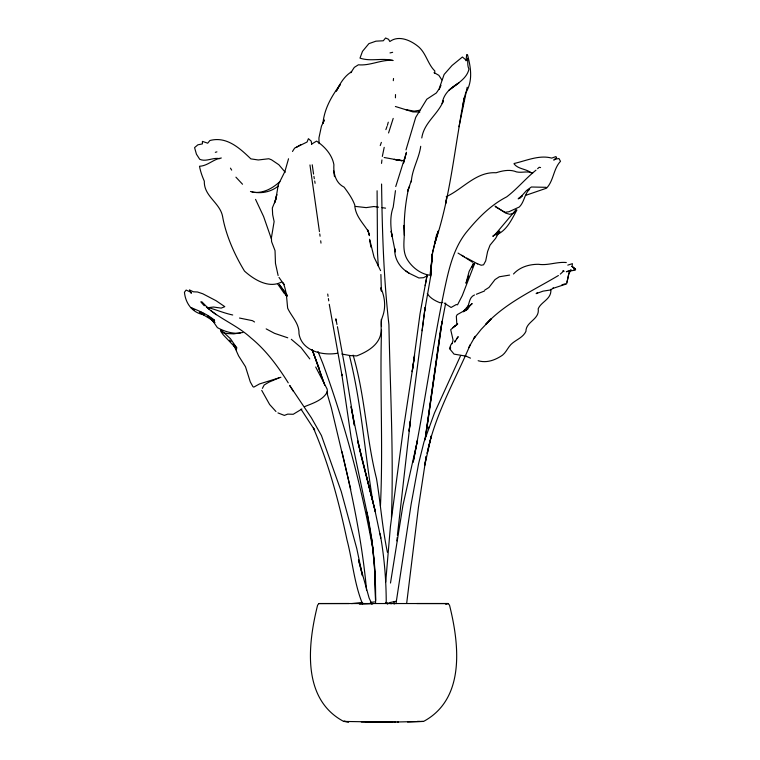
<?xml version="1.0" encoding="UTF-8"?>
<svg xmlns="http://www.w3.org/2000/svg" width="760" height="760" viewBox="0 0 760 760"><rect width="100%" height="100%" fill="white"/><g stroke="black" fill="none" stroke-linecap="round" stroke-linejoin="round"><path stroke-width="1.14" d="M391.447 517.522C393.756 453.207 390.146 388.968 388.92 324.662C383.61 277.913 382.204 231.002 381.577 184.034M375.554 602.813C376.048 572.413 373.207 541.975 366.985 512.202L372.505 545.139L375.012 574.997L375.563 600.609L374.452 563.739L371.44 537.158M380.437 505.961C383.268 447.317 379.743 388.645 381.529 329.983M395.438 97.812L395.504 94.572M466.041 60.809L466.668 54.558L467.466 54.625C470.887 67.44 473.1 81.016 465.68 92.948C461.947 106.543 460.218 120.584 457.852 134.463C451.915 171.057 446.785 208.05 434.777 243.362L438.188 231.068L432.706 251.816L430.027 275.243C420.964 274.142 412.67 267.834 407.816 260.348C400.824 249.869 405.612 237.025 404.073 225.406L404.462 235.4C403.55 219.678 405.346 203.604 408.576 188.252M411.322 181.887C411.958 169.47 419.064 158.583 420.707 146.309M450.423 349.505L450.547 347.168M385.7 582.075L390.383 526.851L402.581 434.568L414.58 355.585L412.214 371.659L420.014 313.909L427.025 275.31M396.91 540.883L397.204 537.5M397.394 535.258L410.334 421.24L409.051 431.138L425.087 307.591L422.113 330.714M393.309 80.684L393.528 78.48M406.676 603.336L418.475 507.1L426.217 456.304L424.773 465.196L431.328 435.822L427.12 453.416C434.872 415.007 454.86 380.627 470.164 344.945L468.806 347.5M381.529 163.4L381.928 159.923M382.327 156.436L384.199 147.364M395.466 190.655L393.214 207.148C389.719 216.457 390.678 226.736 392.055 236.388L391.162 231.287L395.266 251.921L394.725 248.662C394.202 258.903 400.13 268.29 409.041 273.058M425.79 436.306L442.092 321.337L425.03 439.85L440.344 330.913L445.702 303.05M395.988 603.668L411.122 504.269L418.627 463.524L423.947 442.082L434.435 413.07L460.674 355.481M445.987 202.293L446.68 197.534L445.797 203.566M390.488 583.043L402.895 505.561L417.534 440.078M463.581 101.07L464.094 97.916L462.555 107.245M424.65 311.068L430.758 275.889L432.259 254.001L430.568 276.25L432.202 254.467L436.753 234.089M550.829 289.303C551.883 299.193 541.072 301.625 538.194 308.816C539.837 319.533 525.91 321.499 525.929 331.36C522.899 337.858 515.641 339.777 510.862 344.565C507.737 347.833 506.103 352.269 502.569 355.119C495.453 360.031 486.837 363.337 478.144 360.724M421.781 137.968C424.013 122.455 438.016 114.513 443.431 100.728L442.206 103.569C443.384 93.793 450.936 87.571 458.869 82.916L449.094 90.164C456.19 84.113 466.925 78.964 468.939 69.065C467.191 65.569 468.036 61.873 467.514 58.273M425.191 285.627L427.13 275.471M417.506 440.192L413.174 462.156C424.555 404.681 432.601 346.579 444.543 289.218C448.761 269.572 453.264 249.109 465.851 232.892C477.327 218.737 490.295 205.266 506.701 196.859C517.237 188.86 525.635 178.457 535.971 170.183M458.983 126.768L467.191 87.248M567.017 282.14L569.097 272.394M405.992 149.9L415.72 117.344L426.797 99.227L436.344 92.967L439.09 88.958L444.115 74.471L452.058 65.464L462.403 57.009L466.64 60.572M452.162 343.634L453.065 340.014L450.699 329.65L457.729 323.94L452.741 327.608M404.928 157.861L403.437 163.276L406.505 152.266L395.732 186.552M387.391 125.381L388.284 122.198M288.534 158.764L284.895 171.541L278.245 184.794L275.851 199.367L274.616 202.749L276.792 194.55L275.851 199.367L272.327 207.974L272.659 214.7L274.123 221.559L271.415 237.814L271.586 241.651L275.034 250.648L275.471 263.397L278.122 275.528M388.559 132.962L393.205 118.398M428.545 428.345L429.058 426.806M455.259 340.394L454.66 342.152L458.223 336.67L456.447 338.903M411.359 180.471L407.692 191.168L409.63 186.01M380.237 145.568L381.368 142.386M385.88 129.627L387.011 126.445M471.922 267.482L473.433 263.501L474.686 263.473L462.26 295.64L457.548 304.779L456.237 304.57L451.088 307.477L444.277 303.135M468.673 276.06L465.994 283.271L469.129 271.387L473.433 263.501L474.249 263.853M567.786 265.116L572.413 263.663L572.119 266.513L575.558 269.448L575.311 270.085L566.314 271.719L571.083 270.094L568.869 273.514L566.628 283.898L552.596 288.505L553.451 288.04L550.601 289.959L543.067 291.137L536.142 293.645L537.614 292.476M439.261 89.234L440.98 85.357M262.399 388.369L264.176 384.997L268.841 382.204L278.91 377.929M469.49 346.332L475.219 336.252L473.841 338.589L481.147 329.403L491.103 318.887L485.716 324.387C505.979 302.613 533.396 290.481 558.41 275.519M468.464 305.909L466.374 309.538L463.866 310.802L468.169 305.852M292.486 151.468L294.642 148.086L307.059 142.025L308.417 138.681L311.191 141.132L311.714 144.153M498.17 232.997L499.5 231.363L495.625 238.355L490.038 245.148L487.606 251.522L485.688 260.908L483.559 264.812L481.184 265.231L477.033 263.577M515.536 211.071L513.608 213.256L509.713 214.301L505.685 213.132L495.007 206.083M452.57 342.836L451.003 344.613L449.454 348.517L454.043 354.122L466.003 356.136M468.654 306.755L472.169 303.582L468.625 306.916L469.917 305.463L467.733 309.177L463.457 311.752L466.041 309.88M528.086 190.57L529.625 189.059C524.409 194 524.39 202.075 519.279 207.014L508.953 211.736L505.02 212.306L495.501 206.843M553.859 160.293L556.596 157.624L555.921 156.579L551.731 158.108C539.306 154.65 526.177 160.768 514.073 163.505L514.254 164.141C518.567 169.385 526.186 168.691 531.231 172.909M498.303 233.054L499.899 231.543L498.417 232.902M301.91 409.022L293.227 414.276L287.698 414.124L284.354 415.406L277.941 412.908M537.605 168.72L539.23 167.266L540.588 167.58M513.513 273.99C519.859 266.998 529.245 264.262 538.45 264.29C547.875 265.753 556.88 261.611 566.295 262.523M522.167 195.538L518.178 198.854L522.206 195.852L519.716 198.123L526.5 190.541L531.373 187.007L546.117 187.311M279.88 181.602C272.26 188.66 262.846 193.762 252.159 192.185M560.262 274.132L563.825 270.911M453.796 326.857L456.845 324.681L456.342 316.255L457.206 314.659L466.374 309.538C469.765 304.95 468.388 297.559 474.497 294.966M278.512 185.896C270.617 192.356 260.205 194.142 250.448 191.463M484.747 290.13L488.984 287.441L495.007 279.594L499.329 276.773L509.608 275.091M390.013 52.925L392.644 52.316M311.543 144.153L316.578 141.103C324.719 146.537 332.205 154.84 333.906 164.739C333.269 173.46 335.654 182.98 344.099 187.141C348.222 192.689 352.336 198.427 354.758 204.953C355.138 215.887 363.356 223.298 368.609 231.942M301.112 144.476L296.001 147.544M446.186 196.726C462.935 189.041 476.188 171.504 496.09 172.757C502.607 170.667 510.036 169.129 516.562 171.921C521.968 173.109 527.336 170.658 532.665 173.1M427.32 275.738L423.472 277.704L418.893 277.979L408.737 273.049L405.707 270.826M497.325 233.301L492.793 236.312L499.035 230.926L495.33 234.289L516.097 209.618L516.885 210.045C511.756 219.326 506.749 230.821 496.185 234.925M215.317 152.314L216.904 151.867M281.694 281.922C269.021 288.923 253.992 279.661 244.501 271.092C234.507 254.695 225.796 235.02 222.547 216.23C219.83 202.616 203.756 196.184 204.316 181.165C202.16 176.282 200.44 171.427 199.5 166.25C207.698 165.956 213.351 159.106 221.331 157.985M476.349 294.272L484.443 291.023M304.532 406.647C312.816 403.275 323.294 400.121 327.446 391.533L327.123 389.072L315.695 366.994M525.768 195.329L546.497 188.195C553.755 180.747 553.289 168.91 560.51 161.3L558.942 158.517L554.04 159.439M396.397 601.198L389.766 602.585M561.915 284.82L565.231 283.831M280.905 377.283L259.502 383.942L253.792 387.125L252.928 386.64L250.306 381.957L245.49 366.719L238.593 355.889L233.149 343.729M570.361 270.265L571.083 270.094M200.659 301.986L201.761 301.729L209.105 309.159M419.909 110.21L414.19 111.159L405.887 109.649M242.868 332.471L233.795 333.868L227.553 333.573L223.193 332.756L220.903 329.897L220.723 331.341L223.174 334.742L236.075 348.337L234.222 346.199L234.887 347.377M337.526 353.238C322.743 355.898 301.767 351.044 298.993 333.716C299.402 323.466 291.574 316.673 287.669 308.218C286.738 299.687 286.634 290.976 283.195 282.957L284.107 284.687L278.996 277.409M370.367 602.452L374.594 601.901M397.765 721.952L398.382 721.971L397.262 721.981L423.577 721.42C465.548 698.811 459.258 644.091 449.53 605.216L448.172 603.535L445.607 603.782L446.395 603.678M442.69 302.404L439.992 302.746C435.119 300.808 430.103 298.148 427.291 293.541M351.614 603.582L362.644 602.442M207.679 307.724L213.512 307.03L221.198 308.113L224.798 306.66L216.049 300.703L202.796 293.778L197.505 291.992L193.429 291.812L189.696 290.044M445.607 603.782L448.172 603.535L416.812 603.525M423.282 721.42L407.522 721.971M573.933 269.562L575.558 269.448M392.815 60.363C380.978 59.536 370.215 65.921 358.378 64.799L354.312 67.383L350.806 72.713L351.661 71.697C344.251 76.162 340.005 83.666 336.291 91.171L340.109 84.702C331.626 96.13 324.292 108.784 322.962 123.367L324.33 119.947L321.423 126.255L318.944 137.921L319.058 143.649M240.198 333.137C232.284 333.953 224.238 331.388 217.398 327.626L212.135 319.96L207.337 315.751L214.909 322.515L210.13 318.193L214.329 321.48M377.026 721.981L343.681 721.43C301.52 699 307.876 644.072 317.585 605.216L318.915 603.535L448.029 603.535M375.649 721.99L396.596 721.981M361.332 721.981L369.331 721.981M387.258 721.99L392.654 721.971M393.851 721.99L395.808 721.99M365.645 721.971L388.892 722M348.945 603.516L319.124 603.554M370.509 721.981L371.308 721.99M343.681 721.43L348.536 721.753M219.707 158.678C212.942 157.149 206.197 162.241 199.718 159.277L196.441 154.185L194.57 147.601L197.885 144.818L202.398 143.897L202.426 141.379L207.718 143.193L209.874 140.534C226.603 135.983 239.884 148.305 250.866 158.878L258.286 159.97L268.812 158.745L271.519 159.799L278.834 164.73L285.219 172.244M417.306 721.401L419.691 721.439M419.872 112.024L412.898 111.9L395.39 106.495M392.967 60.553C382.099 57.655 370.614 61.826 360.002 58.111L362.491 51.357L368.875 43.653L375.953 41.163L383.287 40.774L385.586 38L388.531 39.292L389.842 41.534C398.943 34.684 411.502 40.641 419.045 47.205C426.217 53.779 427.975 64.372 434.853 70.993L434.558 73.121L434.074 72.589L438.852 75.326L441.835 79.876M355.414 206.406L366.177 207.623L373.873 206.53L378.546 207.176M404.291 160.778L394.24 159.41L401.964 160.759M382.052 207.66L385.567 208.145M391.372 603.744L385.776 602.538M384.142 157.5L401.926 160.721M341.838 354.027L350.464 355.613L356.734 355.898C366.833 351.975 378.47 345.448 380.788 333.916C381.9 328.301 380.095 322.42 382.423 317.015C385.976 307.638 385.026 297.863 381.235 288.838M207.432 307.353C216.03 309.643 223.839 313.101 232.712 314.991M239.505 318.041L252.491 320.682L254.534 321.993M287.755 337.801L274.502 333.327L266.171 328.88M201.343 312.882L204.402 314.022L200.108 311.742M203.699 314.773C192.289 312.654 185.535 303.487 184.442 292.248L186.143 290.063L191.53 292.524L191.235 293.379L189.392 290.149M465.595 355.965L470.478 358.131M562.818 270.798L563.977 271.358M477.641 263.881L466.555 257.973M203.784 314.706L199.367 312.36L213.55 321.005M208.876 317.158L214.643 320.349C207.66 314.422 199.329 310.992 191.054 307.638L194.522 309.871M461.709 255.246L464.578 256.861M206.34 307.012C220.02 318.944 237.49 325.555 250.895 337.858C266.114 350.284 277.903 366.329 288.258 382.878M458.033 253.08L472.587 262.248M201.096 312.398L204.05 314.374M387.695 604.01L385.443 602.395L387.173 603.649M210.891 310.555L216.267 314.735M287.308 296.01L284.154 293.265L277.856 284.231M201.466 302.642L204.259 305.748M291.308 339.302L301.007 347.529L309.776 358.901M287.071 295.916L285.617 294.642L286.254 295.336M242.525 184.233L235.923 177.166M229.472 340.091L231.011 341.544M233.766 345.021L236.882 348.07L230.413 338.666L220.903 329.897L221.929 331.626M275.956 411.492L269.629 404.491L261.725 390.374M285.057 292.847L279.395 284.715L287.09 294.823M300.998 409.165L314.137 429.324M293.37 391.372L289.598 385.329L311.391 417.81L321.433 435.518L341.24 491.501L356.81 548.701L362.482 575.719L358.492 559.892L369.103 597.977L371.982 604.267M230.46 168.141L231.667 170.116M314.726 430.236L313.405 428.06C328.852 463.837 338.894 501.923 347.016 539.98C352.555 561.165 354.217 583.433 362.51 603.848M255.55 199.367L263.606 216.534L271.358 238.802M380.579 270.626L374.053 257.174L369.616 239.229M318.012 351.548L322.838 363.498C345.211 424.46 361.808 487.673 373.322 551.57M312.18 349.543L324.748 385.253M312.198 349.572L323.883 382.612M312.094 349.552L319.409 368.97M326.885 391.761L327.598 393.927M326.914 392.853L331.284 407.654L350.759 489.421M353.124 355.129C364.999 395.438 366.234 437.883 376.494 478.553C380.541 503.053 382.27 527.886 387.391 552.216M349.457 355.699C361.513 403.816 364.876 453.634 373.008 502.483M341.952 451.582C352.744 497.268 362.368 543.409 366.567 590.225M380.788 538.08L374.404 507.775L357.627 440.819L375.307 511.575L360.838 455.022L351.082 406.647L354.378 425.239L346.056 373.635L337.43 326.705M367.308 514.007L351.11 437.332L341.781 374.158L342.028 375.677L329.27 304.294M336.974 324.463L335.844 318.849L336.262 321.062M369.759 240.359L370.909 247.114M313.927 176.396L314.317 178.695M314.716 181.004L315.106 183.302M333.535 170.525L334.495 176.643M380.133 533.767C384.265 556.738 386.241 580.061 386.232 603.392M380.874 287.736L381.387 291.118L380.893 274.502M327.721 294.044L328.063 296.315M328.396 298.585L328.738 300.856M312.236 164.796L313.566 174.088M319.438 231.619L309.966 164.968M319.751 233.918L320.074 236.218M320.701 240.806L320.995 243.133M378.262 266L377.52 253.175L377.093 190.769M381.273 319.38L381.472 326.43M394.06 601.825L394.193 604.143M371.421 603.554L359.233 603.82L373.293 603.525L371.421 603.554M344.346 721.392L343.824 721.364L348.792 721.753L344.346 721.392M572.119 266.513L575.329 269.135L572.09 266.494M235.552 346.93L235.03 345.895L236.521 349.819L235.552 346.93M369.17 234.099L367.745 229.995L369.408 235.648L369.17 234.099"/></g></svg>
